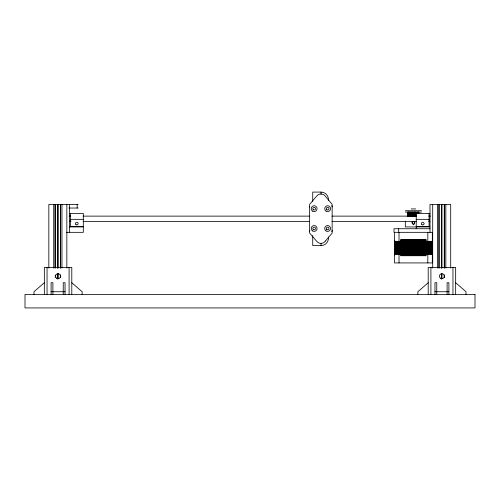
<?xml version="1.0" encoding="UTF-8"?>
<svg xmlns="http://www.w3.org/2000/svg" width="500" height="500" viewBox="0 0 500 500"><rect width="100%" height="100%" fill="white"/><g stroke="black" fill="none" stroke-linecap="round" stroke-linejoin="round"><path stroke-width="0.75" d="M394.519 241.513L432.319 241.513L432.319 242.056L394.7 242.231L394.669 241.156M432.137 242.231L432.137 243.131L394.7 243.131L394.7 242.231M394.519 245.113L432.319 245.113L432.319 245.656L394.7 245.831L394.7 243.131M432.137 245.831L432.137 246.731L394.7 246.731L394.7 245.831M432.137 246.731L432.137 247.631L394.7 247.631L394.7 246.731M394.519 249.613L432.319 249.613L432.319 250.156L394.7 250.331L394.7 247.631M432.137 250.331L432.137 251.231L394.7 251.231L394.7 250.331M432.137 251.231L432.137 252.131L394.7 252.131L394.7 251.231M432.319 254.112L394.519 254.112L394.7 252.131M394.519 243.312L432.319 243.312L432.319 243.856L431.75 244.031M394.519 244.213L432.319 244.213L432.319 244.756L431.75 244.931M394.519 247.812L432.319 247.812L432.319 248.356L431.75 248.531M394.519 248.713L432.319 248.713L432.319 249.256L431.75 249.431M394.519 252.312L432.319 252.312L432.319 252.856L431.75 253.031M432.137 253.931L432.319 253.212L394.519 253.212M44.344 282.731L34 291.731L34 294.431M428.206 282.731L417.856 291.731L417.856 294.431M321.05 192.087L312.725 192.087L312.725 201.394M78.088 204.431L48.837 204.431L48.837 268.056M68.888 208.031L78.088 208.031M411.169 208.931L415.669 208.931M405.319 210.731L421.519 210.731M405.319 212.081L421.519 212.081M69.538 213.431L83.312 213.431L83.312 232.331L66.475 232.331M430 213.431L416.231 213.431L416.231 228.731M69.538 216L70.438 216M429.1 216L430 216M69.088 216.125L70.65 216.125M83.131 216.125L309.369 216.125M331.994 216.125L416.25 216.125M428.731 216.125L430.288 216.125M70.438 219.331L83.312 219.331M416.231 219.331L429.1 219.331M69.538 221.169L71.069 221.169M428.469 221.169L430 221.169M83.131 221.519L309.369 221.519M331.994 221.519L416.25 221.519M83.312 226.475L70.438 226.481L70.438 213.431M416.231 226.475L429.1 226.481L429.1 213.431M69.538 226.931L83.312 226.931M415.669 226.931L405.319 226.931L405.319 221.044M416.231 226.931L430 226.931M430 228.731L394 228.731L394 232.331L432.7 232.331M400.812 239.531L426.025 239.531M400.812 239.713L426.025 239.713M394.669 240.256L394.669 240.613M400.812 240.256L426.025 240.256M400.856 240.431L425.988 240.431M400.812 240.613L426.025 240.613M400.812 241.156L426.025 241.156M394.519 242.056L432.319 242.056M394.519 242.413L432.319 242.413M394.519 242.956L432.319 242.956M394.519 243.856L432.319 243.856M395.425 244.031L430.981 244.031M394.519 244.756L432.319 244.756M395.425 244.931L430.981 244.931M328.381 237.006A7.419 7.419 0 0 1 321.05 245.588L312.725 245.588L312.725 235.512M394.519 245.656L432.319 245.656M394.519 246.012L432.319 246.012M394.519 246.556L432.319 246.556M394.519 246.912L432.319 246.912M394.519 247.456L432.319 247.456M394.519 248.356L432.319 248.356M395.425 248.531L430.981 248.531M394.519 249.256L432.319 249.256M395.425 249.431L430.981 249.431M394.519 250.156L432.319 250.156M394.519 250.512L432.319 250.512M394.519 251.056L432.319 251.056M394.519 251.412L432.319 251.412M394.519 251.956L432.319 251.956M394.519 252.856L432.319 252.856M395.425 253.031L430.981 253.031M394.519 253.756L432.319 253.756M394.669 254.656L394.669 255.012M400.812 254.656L426.025 254.656M400.856 254.831L425.988 254.831M400.812 255.012L426.025 255.012M400.812 255.556L426.025 255.556M400.812 255.731L426.025 255.731M51.1 291.731L65.044 291.731M434.956 291.731L448.9 291.731M455.656 282.731L466 291.731L466 294.431M71.794 282.731L82.144 291.731L82.144 294.431M425.106 241.331L425.119 242.056M425.106 242.231L425.119 242.956M425.106 243.131L425.119 243.856M425.106 244.031L425.119 244.756M425.106 244.931L425.119 245.656M425.106 245.831L425.119 246.556M425.106 246.731L425.119 247.456M425.106 247.631L425.119 248.356M425.106 248.531L425.119 249.256M425.106 249.431L425.119 250.156M425.106 250.331L425.119 251.056M425.106 251.231L425.119 251.956M425.106 252.131L425.119 252.856M425.106 253.031L425.119 253.756M401.719 241.156L401.719 239.531M401.731 242.231L401.719 241.513M401.731 243.131L401.719 242.413M401.731 244.031L401.719 243.312M401.731 244.931L401.719 244.213M401.731 245.831L401.719 245.113M401.731 246.731L401.719 246.012M401.731 247.631L401.719 246.912M401.731 248.531L401.719 247.812M401.731 249.431L401.719 248.713M401.731 250.331L401.719 249.613M401.731 251.231L401.719 250.512M401.731 252.131L401.719 251.412M401.731 253.031L401.719 252.312M401.719 255.556L401.719 253.212M455.656 294.431L455.656 267.431L428.206 267.431L428.206 294.431M452.956 267.431L452.956 294.431M450.7 268.056L450.7 204.431L430 204.431L430 232.331M448.9 294.431L448.9 282.731L447.1 282.731L447.1 294.431M445.819 204.431L445.819 268.056M444.513 204.431L444.513 268.056M444.513 275.038L444.513 277.362M444.256 204.431L444.256 268.056M444.256 275.038L444.256 277.362M441.887 204.431L441.887 268.056M441.887 273.488L441.887 278.919M441.7 204.431L441.7 268.056M441.7 273.488L441.7 278.919M441.512 204.431L441.512 268.056M441.512 273.488L441.512 278.919M439.144 204.431L439.144 268.056M438.888 204.431L438.888 268.056M437.575 204.431L437.575 268.056M436.756 294.431L436.756 282.731L434.956 282.731L434.956 294.431M432.7 204.431L432.7 268.056M432.319 232.331L432.319 241.331L394.519 241.331L394.519 232.331M430.906 267.431L430.906 294.431M427.819 232.331L427.819 241.331M427.819 253.931L427.819 262.931M425.119 239.531L425.119 241.331M425.119 253.931L425.119 255.731M418.844 212.081L418.844 213.581M418.644 212.081L418.644 213.581M418.312 212.081L418.312 213.581M417.863 212.081L417.863 213.581M417.3 212.081L417.3 213.581M415.913 212.081L415.913 216.581M415.462 212.081L415.462 216.581M415.119 212.081L415.119 216.581M414.812 212.081L414.812 216.581M414.281 212.081L414.281 216.581M414.125 212.081L414.125 216.581M413.419 212.081L413.419 216.581M412.719 212.081L412.719 216.581M412.562 212.081L412.562 216.581M412.031 212.081L412.031 216.581M411.725 212.081L411.725 216.581M410.925 212.081L410.925 216.581M410.775 212.081L410.775 216.581M410.194 212.081L410.194 216.581M409.538 212.081L409.538 216.581M408.981 212.081L408.981 216.581M408.525 212.081L408.525 216.581M408.2 212.081L408.2 216.581M408 212.081L408 216.581M407.931 212.081L407.931 216.581M399.019 232.331L399.019 241.331M399.019 253.931L399.019 262.931M398.694 228.731L398.694 232.331M321.05 194.237L321.05 192.069A7.419 7.419 0 0 1 328.381 200.65M321.05 243.438L321.05 245.588M77.169 204.431L77.169 208.031M71.794 294.431L71.794 267.431L44.344 267.431L44.344 294.431M69.538 204.431L69.538 232.331M69.094 267.431L69.094 294.431M66.838 204.431L66.838 268.056M65.044 294.431L65.044 282.731L63.244 282.731L63.244 294.431M61.962 204.431L61.962 268.056M60.65 204.431L60.65 268.056M60.65 275.038L60.65 277.362M60.394 204.431L60.394 268.056M60.394 275.038L60.394 277.362M58.031 204.431L58.031 268.056M58.031 273.488L58.031 278.919M57.838 204.431L57.838 268.056M57.838 273.488L57.838 278.919M57.65 204.431L57.65 268.056M57.65 273.488L57.65 278.919M55.281 204.431L55.281 268.056M55.281 275.038L55.281 277.362M55.025 204.431L55.025 268.056M53.719 204.431L53.719 268.056M52.9 294.431L52.9 282.731L51.1 282.731L51.1 294.431M47.044 267.431L47.044 294.431M332.144 230.387A2.7 2.7 0 0 1 331.781 231.737M309.644 206.988A2.7 2.7 0 0 1 309.731 206.287M309.731 231.088A2.7 2.7 0 0 1 309.644 230.387M331.781 205.637A2.7 2.7 0 0 1 332.144 206.988M412.119 222.444C413.956 228.312 416.644 218.287 412.119 222.444M325.45 240.981L325.319 241.175A5.4 5.4 0 0 1 316.431 240.981L309.644 233.088L309.644 204.288L316.431 196.394A5.4 5.4 0 0 1 325.319 196.2L332.144 204.288L332.144 233.088L325.45 240.981M432.319 253.931L394.519 253.931L394.519 262.931L432.319 262.931L432.319 253.931M475 294.431L25 294.431L25 307.931L475 307.931L475 294.431M416.644 213.581L416.644 212.081L416.6 213.581M440.375 278.175A2.475 2.475 0 0 0 444.331 276.525A2.475 2.475 0 0 0 440.919 273.925A2.475 2.475 0 0 0 440.375 278.175M56.513 278.175A2.475 2.475 0 0 0 60.469 276.525A2.475 2.475 0 0 0 57.056 273.925A2.475 2.475 0 0 0 56.513 278.175M313.35 229.569A1.35 1.35 0 0 0 315.481 228.619A1.35 1.35 0 0 0 313.594 227.244A1.35 1.35 0 0 0 313.35 229.569M326.85 229.569A1.35 1.35 0 0 0 328.981 228.619A1.35 1.35 0 0 0 327.094 227.244A1.35 1.35 0 0 0 326.85 229.569M312.525 211.112A2.925 2.925 0 0 0 317.062 208.863A2.925 2.925 0 0 0 312.844 206.056A2.925 2.925 0 0 0 312.525 211.112M326.025 211.112A2.925 2.925 0 0 0 330.562 208.863A2.925 2.925 0 0 0 326.344 206.056A2.925 2.925 0 0 0 326.025 211.112M312.525 230.912A2.925 2.925 0 0 0 317.062 228.663A2.925 2.925 0 0 0 312.844 225.856A2.925 2.925 0 0 0 312.525 230.912M313.35 209.769A1.35 1.35 0 0 0 315.481 208.819A1.35 1.35 0 0 0 313.594 207.444A1.35 1.35 0 0 0 313.35 209.769M326.85 209.769A1.35 1.35 0 0 0 328.981 208.819A1.35 1.35 0 0 0 327.094 207.444A1.35 1.35 0 0 0 326.85 209.769M326.025 230.912A2.925 2.925 0 0 0 330.562 228.663A2.925 2.925 0 0 0 326.344 225.856A2.925 2.925 0 0 0 326.025 230.912M421.956 224.694A1.35 1.35 0 0 0 424.094 223.744A1.35 1.35 0 0 0 422.2 222.369A1.35 1.35 0 0 0 421.956 224.694M76 224.694A1.35 1.35 0 0 0 78.131 223.744A1.35 1.35 0 0 0 76.244 222.369A1.35 1.35 0 0 0 76 224.694M414.387 223.744A1.356 1.344 -90 0 0 413.769 221.481A1.356 1.344 -90 0 0 412.137 223.15A1.356 1.344 -90 0 0 414.387 223.744"/></g></svg>
